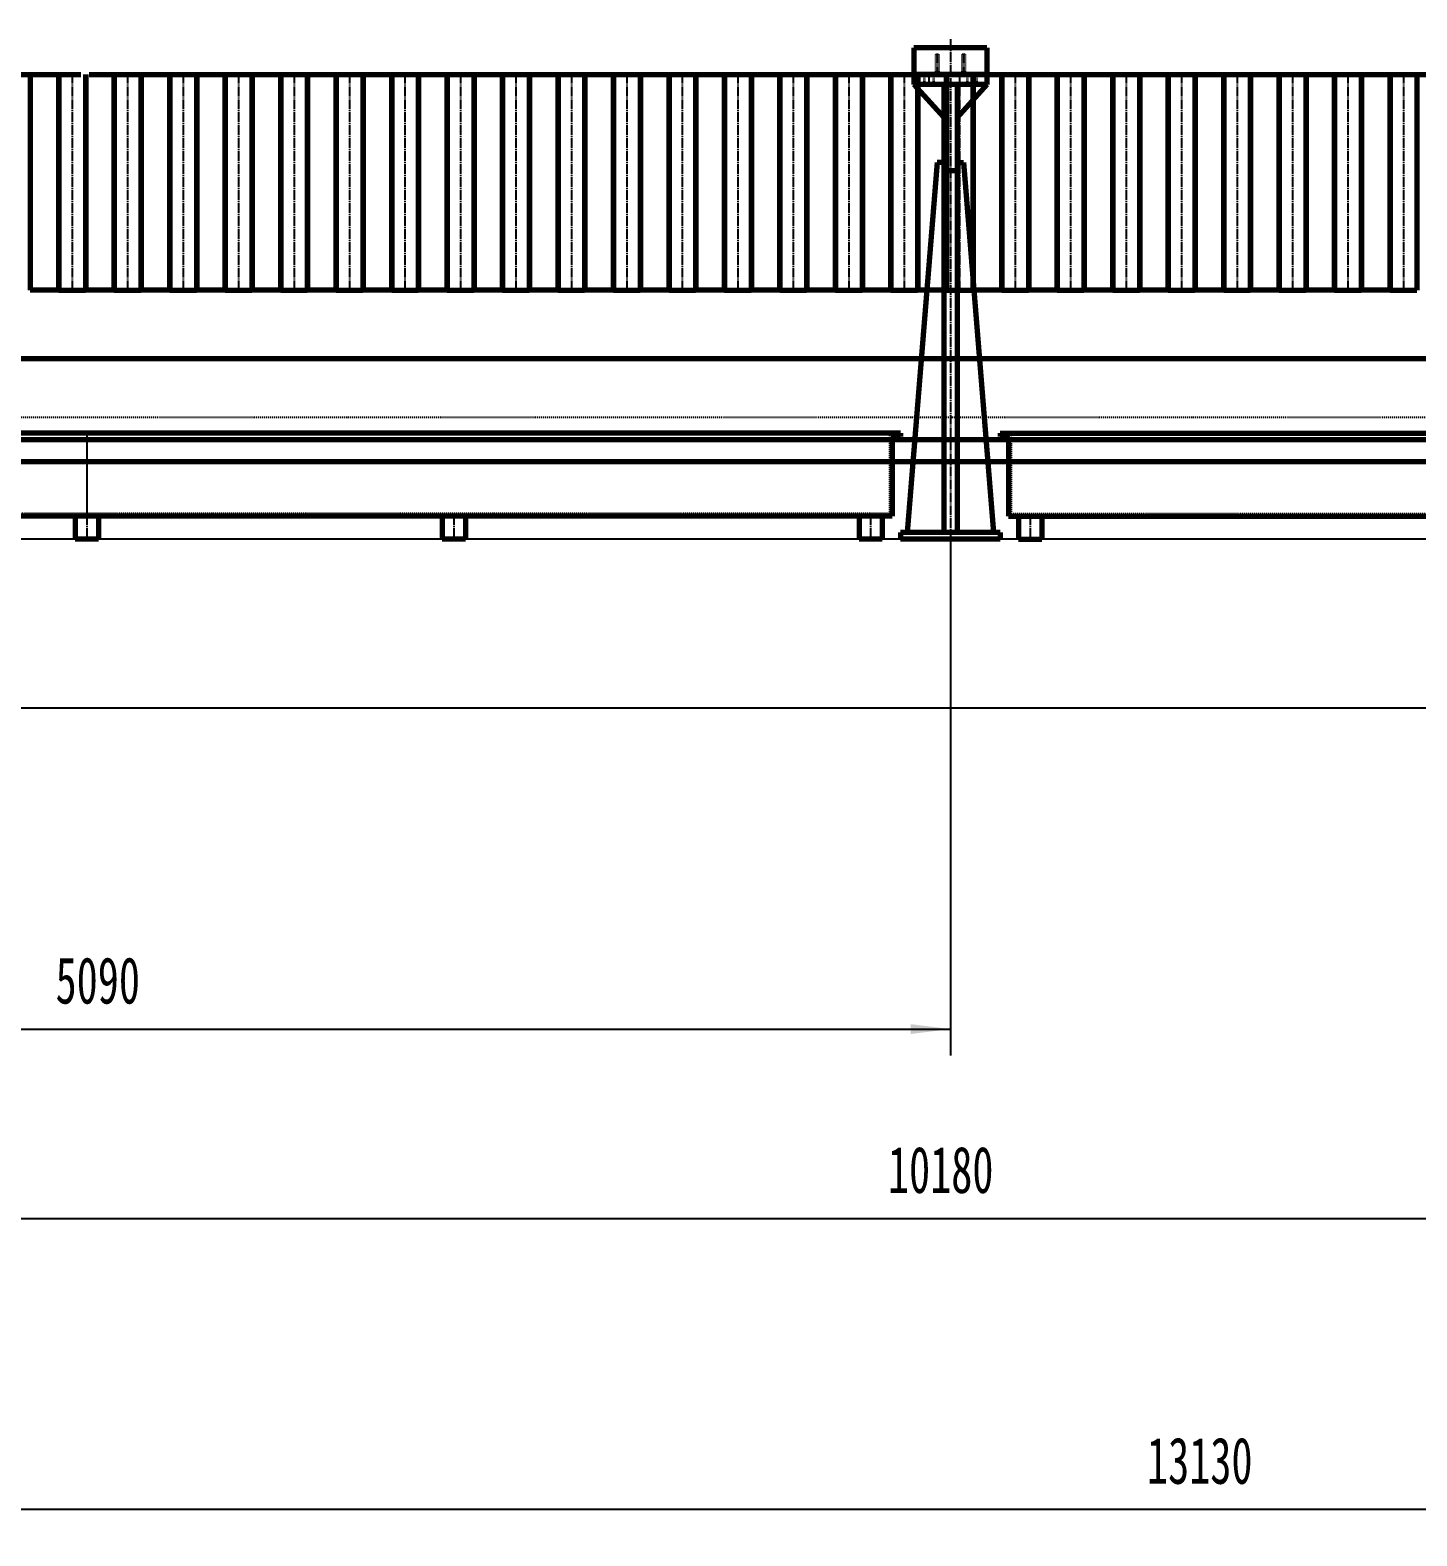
# Model space of a CAD drawing. Header units: millimetres. Extents: x -11880 to 11880, y -8400 to 8400.
# Drawn here: x -6253 to -2078, y -2025 to 2510 of the extents above; entities that cross this region are included whole.
import ezdxf

# ---------------------------------------------------------------- set-up
doc = ezdxf.new("R2010")
doc.units = ezdxf.units.MM
for name, pattern in [('EB_DASH', [6, 3, -3]), ('EB_DASHDOT', [39, 30, -3, 3, -3]), ('EB_DASHDOTDOT', [45, 30, -3, 3, -3, 3, -3])]:
    doc.linetypes.add(name, pattern=pattern)
for name, color, linetype, lineweight in [('CAXA0', 7, 'Continuous', 70), ('CAXA1', 1, 'EB_DASHDOT', 25), ('CAXA2', 6, 'EB_DASH', 25), ('CAXA3', 7, 'Continuous', 25), ('CAXA4', 3, 'Continuous', 25)]:
    doc.layers.add(name, color=color, linetype=linetype, lineweight=lineweight)
doc.styles.add('标准', font='', dxfattribs={"width": 0.667})
doc.styles.get('标准').set_extended_font_data('FangSong_GB2312')
doc.dimstyles.new('标准', dxfattribs={"dimscale": 40, "dimtxt": 3.5, "dimasz": 3, "dimexe": 2, "dimexo": 0, "dimtad": 1, "dimdec": 1, "dimzin": 12, "dimdsep": 46, "dimtxsty": '标准', "dimcen": 0, "dimdle": 4, "dimaunit": 1, "dimazin": 2, "dimtfac": 1, "dimtdec": 3, "dimtmove": 0, "dimatfit": 3, "dimfxl": 0, "dimtolj": 1, "dimtzin": 0, "dimarcsym": 0})

# ---------------------------------------------------------------- blocks, each defined once
blk = doc.blocks.new('*D97')
at = {"layer": 'CAXA4', "linetype": 'Continuous', "lineweight": 25}
for points in [[(-8572.6, -1068.9), (-8452.6, -1083.9), (-8452.6, -1053.9)], [(1607.4, -1068.9), (1487.4, -1083.9), (1487.4, -1053.9)]]:
    blk.add_hatch(color=0, dxfattribs=at).paths.add_polyline_path(points, flags=0)
at = {"layer": 'CAXA4', "color": 0, "linetype": 'Continuous', "lineweight": 25}
for p, q in [((1607.4, 2073.6), (1607.4, -1148.9)), ((-8572.6, 696.7), (-8572.6, -1148.9)), ((-8572.6, -1068.9), (1607.4, -1068.9))]:
    blk.add_line(p, q, dxfattribs=at)
at = {"layer": 'CAXA4', "color": 0, "linetype": 'Continuous', "lineweight": 25, "insert": (-3670.5, -852.1), "char_height": 140, "attachment_point": 1, "style": '标准'}
blk.add_mtext('\\fFangSong_GB2312|b0|i0|p34;10180', dxfattribs=at)
blk = doc.blocks.new('*D107')
at = {"layer": 'CAXA4', "linetype": 'Continuous', "lineweight": 25}
for points in [[(-8572.6, -498.5), (-8452.6, -513.5), (-8452.6, -483.5)], [(-3482.6, -498.5), (-3602.6, -513.5), (-3602.6, -483.5)]]:
    blk.add_hatch(color=0, dxfattribs=at).paths.add_polyline_path(points, flags=0)
at = {"layer": 'CAXA4', "color": 0, "linetype": 'Continuous', "lineweight": 25}
for p, q in [((-3482.6, 996.7), (-3482.6, -578.5)), ((-8572.6, 696.7), (-8572.6, -578.5)), ((-8572.6, -498.5), (-3482.6, -498.5))]:
    blk.add_line(p, q, dxfattribs=at)
at = {"layer": 'CAXA4', "color": 0, "linetype": 'Continuous', "lineweight": 25, "insert": (-6176.5, -281.7), "char_height": 140, "attachment_point": 1, "style": '标准'}
blk.add_mtext('\\fFangSong_GB2312|b0|i0|p34;5090', dxfattribs=at)
blk = doc.blocks.new('*D147')
at = {"layer": 'CAXA4', "linetype": 'Continuous', "lineweight": 25}
for points in [[(-9267.6, -1944.8), (-9147.6, -1959.8), (-9147.6, -1929.8)], [(3862.4, -1944.8), (3742.4, -1959.8), (3742.4, -1929.8)]]:
    blk.add_hatch(color=0, dxfattribs=at).paths.add_polyline_path(points, flags=0)
at = {"layer": 'CAXA4', "color": 0, "linetype": 'Continuous', "lineweight": 25}
for p, q in [((-9267.6, 2336.7), (-9267.6, -2024.8)), ((3862.4, 1536.7), (3862.4, -2024.8)), ((-9267.6, -1944.8), (3862.4, -1944.8))]:
    blk.add_line(p, q, dxfattribs=at)
at = {"layer": 'CAXA4', "color": 0, "linetype": 'Continuous', "lineweight": 25, "insert": (-2890.5, -1728), "char_height": 140, "attachment_point": 1, "style": '标准'}
blk.add_mtext('\\fFangSong_GB2312|b0|i0|p34;13130', dxfattribs=at)
blk = doc.blocks.new('CAXBLOCK346', base_point=(-7795.7, 978.5))
at = {"layer": 'CAXA0'}
for p, q in [((-3632.6, 1296.7), (-8482.6, 1296.7)), ((-3657.6, 1276.7), (-3657.6, 1046.7)), ((-3632.6, 1286.7), (-3647.6, 1286.7)), ((-3632.6, 1296.7), (-3632.6, 1286.7)), ((-3657.6, 1046.7), (-8457.6, 1046.7)), ((-6117.6, 1046.7), (-6117.6, 976.7)), ((-6047.6, 1046.7), (-6047.6, 976.7)), ((-5012.6, 1046.7), (-5012.6, 976.7)), ((-4942.6, 1046.7), (-4942.6, 976.7)), ((-3757.6, 1046.7), (-3757.6, 976.7)), ((-3687.6, 1046.7), (-3687.6, 976.7)), ((-6047.6, 976.7), (-6117.6, 976.7)), ((-4942.6, 976.7), (-5012.6, 976.7)), ((-3687.6, 976.7), (-3757.6, 976.7))]:
    blk.add_line(p, q, dxfattribs=at)
blk.add_arc((-3647.6, 1276.7), 10, 90, 180, dxfattribs=at)
at = {"layer": 'CAXA1', "linetype": 'EB_DASHDOT', "lineweight": 25}
for p, q in [((-6082.6, 1289.7), (-6082.6, 1043.7)), ((-6082.6, 1279.7), (-6082.6, 1043.7)), ((-6082.6, 1049.7), (-6082.6, 973.7)), ((-4977.6, 1049.7), (-4977.6, 973.7)), ((-3722.6, 1049.7), (-3722.6, 973.7))]:
    blk.add_line(p, q, dxfattribs=at)
at = {"layer": 'CAXA2', "color": 6, "linetype": 'EB_DASH', "lineweight": 25}
for p, q in [((-3665.6, 1296.7), (-3665.6, 1046.7)), ((-3665.6, 1054.7), (-8457.6, 1054.7))]:
    blk.add_line(p, q, dxfattribs=at)
blk = doc.blocks.new('CAXBLOCK348', base_point=(-3304.6, 1773.1))
at = {"layer": 'CAXA0', "color": 7, "linetype": 'Continuous', "lineweight": 70}
for p, q in [((-3372.6, 2456.7), (-3592.6, 2456.7)), ((-3592.6, 2456.7), (-3592.6, 2346.7)), ((-3372.6, 2456.7), (-3372.6, 2346.7)), ((-3372.6, 2376.7), (-3592.6, 2376.7)), ((-3372.6, 2346.7), (-3592.6, 2346.7)), ((-3592.6, 2346.7), (-3502.6, 2246.7)), ((-3502.6, 2346.7), (-3502.6, 996.7)), ((-3372.6, 2346.7), (-3462.6, 2246.7)), ((-3462.6, 2346.7), (-3462.6, 996.7)), ((-3502.6, 2111.7), (-3522.6, 2111.7)), ((-3462.6, 2086.7), (-3502.6, 2086.7)), ((-3462.6, 2111.7), (-3442.6, 2111.7)), ((-3332.6, 996.7), (-3632.6, 996.7)), ((-3632.6, 996.7), (-3632.6, 976.7)), ((-3332.6, 976.7), (-3632.6, 976.7)), ((-3332.6, 996.7), (-3332.6, 976.7))]:
    blk.add_line(p, q, dxfattribs=at)
at = {"layer": 'CAXA0', "linetype": 'Continuous', "lineweight": 70}
for p, q in [((-3522.6, 2111.7), (-3612.6, 996.7)), ((-3442.6, 2111.7), (-3352.6, 996.7)), ((-3372.6, 976.7), (-3592.6, 976.7))]:
    blk.add_line(p, q, dxfattribs=at)
at = {"layer": 'CAXA1', "linetype": 'EB_DASHDOT', "lineweight": 25}
for p, q in [((-3482.6, 2483), (-3482.6, 996.7)), ((-3522.6, 2439.7), (-3522.6, 2373.7)), ((-3442.6, 2439.7), (-3442.6, 2373.7)), ((-3547.6, 2378.9), (-3547.6, 2346.7)), ((-3417.6, 2378.9), (-3417.6, 2346.7))]:
    blk.add_line(p, q, dxfattribs=at)
at = {"layer": 'CAXA2', "color": 6, "linetype": 'EB_DASH', "lineweight": 25}
for p, q in [((-3527.6, 2436.7), (-3527.6, 2376.7)), ((-3527.6, 2436.7), (-3517.6, 2436.7)), ((-3517.6, 2436.7), (-3517.6, 2376.7)), ((-3447.6, 2436.7), (-3447.6, 2376.7)), ((-3437.6, 2436.7), (-3447.6, 2436.7)), ((-3437.6, 2436.7), (-3437.6, 2376.7)), ((-3562.6, 2376.7), (-3562.6, 2346.7)), ((-3560.6, 2376.7), (-3560.6, 2346.7)), ((-3534.6, 2376.7), (-3534.6, 2346.7)), ((-3532.6, 2376.7), (-3532.6, 2346.7)), ((-3432.6, 2376.7), (-3432.6, 2346.7)), ((-3430.6, 2376.7), (-3430.6, 2346.7)), ((-3404.6, 2376.7), (-3404.6, 2346.7)), ((-3402.6, 2376.7), (-3402.6, 2346.7))]:
    blk.add_line(p, q, dxfattribs=at)
blk = doc.blocks.new('*D433')
at = {"layer": 'CAXA4', "linetype": 'Continuous', "lineweight": 25}
for points in [[(-9267.6, 4601.7), (-9147.6, 4616.7), (-9147.6, 4586.7)], [(2772.4, 4601.7), (2652.4, 4616.7), (2652.4, 4586.7)]]:
    blk.add_hatch(color=0, dxfattribs=at).paths.add_polyline_path(points, flags=0)
at = {"layer": 'CAXA4', "color": 0, "linetype": 'Continuous', "lineweight": 25}
for p, q in [((-9267.6, 2336.7), (-9267.6, 4681.7)), ((2772.4, 3326.7), (2772.4, 4681.7)), ((2772.4, 4601.7), (-9267.6, 4601.7))]:
    blk.add_line(p, q, dxfattribs=at)
at = {"layer": 'CAXA4', "color": 0, "linetype": 'Continuous', "lineweight": 25, "insert": (-3435.5, 4818.5), "char_height": 140, "attachment_point": 1, "style": '标准'}
blk.add_mtext('\\fFangSong_GB2312|b0|i0|p34;12040', dxfattribs=at)
blk = doc.blocks.new('CAXBLOCK395', base_point=(-2882.2, 1071.8))
at = {"layer": 'CAXA0'}
for p, q in [((-3332.6, 1296.7), (-3332.6, 1286.7)), ((-3332.6, 1296.7), (817.4, 1296.7)), ((-3332.6, 1286.7), (-3317.6, 1286.7)), ((-3307.6, 1276.7), (-3307.6, 1046.7)), ((-3307.6, 1046.7), (792.4, 1046.7)), ((-3277.6, 1046.7), (-3277.6, 976.7)), ((-3207.6, 1046.7), (-3207.6, 976.7)), ((-3277.6, 976.7), (-3207.6, 976.7))]:
    blk.add_line(p, q, dxfattribs=at)
blk.add_arc((-3317.6, 1276.7), 10, 0, 90, dxfattribs=at)
at = {"layer": 'CAXA1', "linetype": 'EB_DASHDOT', "lineweight": 25}
blk.add_line((-3242.6, 1049.7), (-3242.6, 973.7), dxfattribs=at)
at = {"layer": 'CAXA2', "color": 6, "linetype": 'EB_DASH', "lineweight": 25}
for p, q in [((-3299.6, 1296.7), (-3299.6, 1046.7)), ((-3299.6, 1054.7), (784.4, 1054.7))]:
    blk.add_line(p, q, dxfattribs=at)

msp = doc.modelspace()

# ---------------------------------------------------------------- linework, layer by layer
at = {"layer": 'CAXA0'}
for p, q in [((-9267.62, 2376.67), (-6100.72, 2376.67)), ((-6166.62, 2376.67), (-6166.62, 1726.67)), ((-6075.72, 2376.67), (708.38, 2376.67)), ((-5999.62, 2376.67), (-5999.62, 1726.67)), ((-5832.62, 2376.67), (-5832.62, 1726.67)), ((-5665.62, 2376.67), (-5665.62, 1726.67)), ((-5498.62, 2376.67), (-5498.62, 1726.67)), ((-5331.62, 2376.67), (-5331.62, 1726.67)), ((-5164.62, 2376.67), (-5164.62, 1726.67)), ((-4997.62, 2376.67), (-4997.62, 1726.67)), ((-4830.62, 2376.67), (-4830.62, 1726.67)), ((-4663.62, 2376.67), (-4663.62, 1726.67)), ((-4496.62, 2376.67), (-4496.62, 1726.67)), ((-4329.62, 2376.67), (-4329.62, 1726.67)), ((-4162.62, 2376.67), (-4162.62, 1726.67)), ((-3995.62, 2376.67), (-3995.62, 1726.67)), ((-3828.62, 2376.67), (-3828.62, 1726.67)), ((-3661.62, 2376.67), (-3661.62, 1726.67)), ((-3494.62, 2376.67), (-3494.62, 1726.67)), ((-3327.62, 2376.67), (-3327.62, 1726.67)), ((-3160.62, 2376.67), (-3160.62, 1726.67)), ((-2993.62, 2376.67), (-2993.62, 1726.67)), ((-2826.62, 2376.67), (-2826.62, 1726.67)), ((-2659.62, 2376.67), (-2659.62, 1726.67)), ((-2492.62, 2376.67), (-2492.62, 1726.67)), ((-2325.62, 2376.67), (-2325.62, 1726.67)), ((-2158.62, 2376.67), (-2158.62, 1726.67)), ((-8362.62, 1521.25), (658.88, 1521.25)), ((-8362.62, 1276.85), (658.88, 1276.85)), ((658.88, 1210.17), (-8394.12, 1210.17))]:
    msp.add_line(p, q, dxfattribs=at)
at = {"layer": 'CAXA0', "linetype": 'Continuous', "lineweight": 70}
for p, q in [((-6252.62, 2376.67), (-6252.62, 1726.67)), ((-6167.62, 2376.67), (-6167.62, 1726.67)), ((-6166.62, 2376.67), (-6166.62, 1726.67)), ((-6086.62, 2376.67), (-6086.62, 1726.67)), ((-6085.62, 2376.67), (-6085.62, 1726.67)), ((-6000.62, 2376.67), (-6000.62, 1726.67)), ((-5999.62, 2376.67), (-5999.62, 1726.67)), ((-5919.62, 2376.67), (-5919.62, 1726.67)), ((-5918.62, 2376.67), (-5918.62, 1726.67)), ((-5833.62, 2376.67), (-5833.62, 1726.67)), ((-5832.62, 2376.67), (-5832.62, 1726.67)), ((-5752.62, 2376.67), (-5752.62, 1726.67)), ((-5751.62, 2376.67), (-5751.62, 1726.67)), ((-5666.62, 2376.67), (-5666.62, 1726.67)), ((-5665.62, 2376.67), (-5665.62, 1726.67)), ((-5585.62, 2376.67), (-5585.62, 1726.67)), ((-5584.62, 2376.67), (-5584.62, 1726.67)), ((-5499.62, 2376.67), (-5499.62, 1726.67)), ((-5498.62, 2376.67), (-5498.62, 1726.67)), ((-5418.62, 2376.67), (-5418.62, 1726.67)), ((-5417.62, 2376.67), (-5417.62, 1726.67)), ((-5332.62, 2376.67), (-5332.62, 1726.67)), ((-5331.62, 2376.67), (-5331.62, 1726.67)), ((-5251.62, 2376.67), (-5251.62, 1726.67)), ((-5250.62, 2376.67), (-5250.62, 1726.67)), ((-5165.62, 2376.67), (-5165.62, 1726.67)), ((-5164.62, 2376.67), (-5164.62, 1726.67)), ((-5084.62, 2376.67), (-5084.62, 1726.67)), ((-5083.62, 2376.67), (-5083.62, 1726.67)), ((-4998.62, 2376.67), (-4998.62, 1726.67)), ((-4997.62, 2376.67), (-4997.62, 1726.67)), ((-4917.62, 2376.67), (-4917.62, 1726.67)), ((-4916.62, 2376.67), (-4916.62, 1726.67)), ((-4831.62, 2376.67), (-4831.62, 1726.67)), ((-4830.62, 2376.67), (-4830.62, 1726.67)), ((-4750.62, 2376.67), (-4750.62, 1726.67)), ((-4749.62, 2376.67), (-4749.62, 1726.67)), ((-4664.62, 2376.67), (-4664.62, 1726.67)), ((-4663.62, 2376.67), (-4663.62, 1726.67)), ((-4583.62, 2376.67), (-4583.62, 1726.67)), ((-4582.62, 2376.67), (-4582.62, 1726.67)), ((-4497.62, 2376.67), (-4497.62, 1726.67)), ((-4496.62, 2376.67), (-4496.62, 1726.67)), ((-4416.62, 2376.67), (-4416.62, 1726.67)), ((-4415.62, 2376.67), (-4415.62, 1726.67)), ((-4330.62, 2376.67), (-4330.62, 1726.67)), ((-4329.62, 2376.67), (-4329.62, 1726.67)), ((-4249.62, 2376.67), (-4249.62, 1726.67)), ((-4248.62, 2376.67), (-4248.62, 1726.67)), ((-4163.62, 2376.67), (-4163.62, 1726.67)), ((-4162.62, 2376.67), (-4162.62, 1726.67)), ((-4082.62, 2376.67), (-4082.62, 1726.67)), ((-4081.62, 2376.67), (-4081.62, 1726.67)), ((-3996.62, 2376.67), (-3996.62, 1726.67)), ((-3995.62, 2376.67), (-3995.62, 1726.67)), ((-3915.62, 2376.67), (-3915.62, 1726.67)), ((-3914.62, 2376.67), (-3914.62, 1726.67)), ((-3829.62, 2376.67), (-3829.62, 1726.67)), ((-3828.62, 2376.67), (-3828.62, 1726.67)), ((-3748.62, 2376.67), (-3748.62, 1726.67)), ((-3747.62, 2376.67), (-3747.62, 1726.67)), ((-3662.62, 2376.67), (-3662.62, 1726.67)), ((-3661.62, 2376.67), (-3661.62, 1726.67)), ((-3581.62, 2376.67), (-3581.62, 1726.67)), ((-3580.62, 2376.67), (-3580.62, 1726.67)), ((-3495.62, 2376.67), (-3495.62, 1726.67)), ((-3494.62, 2376.67), (-3494.62, 1726.67)), ((-3414.62, 2376.67), (-3414.62, 1726.67)), ((-3413.62, 2376.67), (-3413.62, 1726.67)), ((-3328.62, 2376.67), (-3328.62, 1726.67)), ((-3327.62, 2376.67), (-3327.62, 1726.67)), ((-3247.62, 2376.67), (-3247.62, 1726.67)), ((-3246.62, 2376.67), (-3246.62, 1726.67)), ((-3161.62, 2376.67), (-3161.62, 1726.67)), ((-3160.62, 2376.67), (-3160.62, 1726.67)), ((-3080.62, 2376.67), (-3080.62, 1726.67)), ((-3079.62, 2376.67), (-3079.62, 1726.67)), ((-2994.62, 2376.67), (-2994.62, 1726.67)), ((-2993.62, 2376.67), (-2993.62, 1726.67)), ((-2913.62, 2376.67), (-2913.62, 1726.67)), ((-2912.62, 2376.67), (-2912.62, 1726.67)), ((-2827.62, 2376.67), (-2827.62, 1726.67)), ((-2826.62, 2376.67), (-2826.62, 1726.67)), ((-2746.62, 2376.67), (-2746.62, 1726.67)), ((-2745.62, 2376.67), (-2745.62, 1726.67)), ((-2660.62, 2376.67), (-2660.62, 1726.67)), ((-2659.62, 2376.67), (-2659.62, 1726.67)), ((-2579.62, 2376.67), (-2579.62, 1726.67)), ((-2578.62, 2376.67), (-2578.62, 1726.67)), ((-2493.62, 2376.67), (-2493.62, 1726.67)), ((-2492.62, 2376.67), (-2492.62, 1726.67)), ((-2412.62, 2376.67), (-2412.62, 1726.67)), ((-2411.62, 2376.67), (-2411.62, 1726.67)), ((-2326.62, 2376.67), (-2326.62, 1726.67)), ((-2325.62, 2376.67), (-2325.62, 1726.67)), ((-2245.62, 2376.67), (-2245.62, 1726.67)), ((-2244.62, 2376.67), (-2244.62, 1726.67)), ((-2159.62, 2376.67), (-2159.62, 1726.67)), ((-2158.62, 2376.67), (-2158.62, 1726.67)), ((-2078.62, 2376.67), (-2078.62, 1726.67)), ((-6167.62, 1726.67), (-6252.62, 1726.67)), ((-6166.62, 1726.67), (-6086.62, 1726.67)), ((-6000.62, 1726.67), (-6085.62, 1726.67)), ((-5999.62, 1726.67), (-5919.62, 1726.67)), ((-5833.62, 1726.67), (-5918.62, 1726.67)), ((-5832.62, 1726.67), (-5752.62, 1726.67)), ((-5666.62, 1726.67), (-5751.62, 1726.67)), ((-5665.62, 1726.67), (-5585.62, 1726.67)), ((-5499.62, 1726.67), (-5584.62, 1726.67)), ((-5498.62, 1726.67), (-5418.62, 1726.67)), ((-5332.62, 1726.67), (-5417.62, 1726.67)), ((-5331.62, 1726.67), (-5251.62, 1726.67)), ((-5165.62, 1726.67), (-5250.62, 1726.67)), ((-5164.62, 1726.67), (-5084.62, 1726.67)), ((-4998.62, 1726.67), (-5083.62, 1726.67)), ((-4997.62, 1726.67), (-4917.62, 1726.67)), ((-4831.62, 1726.67), (-4916.62, 1726.67)), ((-4830.62, 1726.67), (-4750.62, 1726.67)), ((-4664.62, 1726.67), (-4749.62, 1726.67)), ((-4663.62, 1726.67), (-4583.62, 1726.67)), ((-4497.62, 1726.67), (-4582.62, 1726.67)), ((-4496.62, 1726.67), (-4416.62, 1726.67)), ((-4330.62, 1726.67), (-4415.62, 1726.67)), ((-4329.62, 1726.67), (-4249.62, 1726.67)), ((-4163.62, 1726.67), (-4248.62, 1726.67)), ((-4162.62, 1726.67), (-4082.62, 1726.67)), ((-3996.62, 1726.67), (-4081.62, 1726.67)), ((-3995.62, 1726.67), (-3915.62, 1726.67)), ((-3829.62, 1726.67), (-3914.62, 1726.67)), ((-3828.62, 1726.67), (-3748.62, 1726.67)), ((-3662.62, 1726.67), (-3747.62, 1726.67)), ((-3661.62, 1726.67), (-3581.62, 1726.67)), ((-3495.62, 1726.67), (-3580.62, 1726.67)), ((-3494.62, 1726.67), (-3414.62, 1726.67)), ((-3328.62, 1726.67), (-3413.62, 1726.67)), ((-3327.62, 1726.67), (-3247.62, 1726.67)), ((-3161.62, 1726.67), (-3246.62, 1726.67)), ((-3160.62, 1726.67), (-3080.62, 1726.67)), ((-2994.62, 1726.67), (-3079.62, 1726.67)), ((-2993.62, 1726.67), (-2913.62, 1726.67)), ((-2827.62, 1726.67), (-2912.62, 1726.67)), ((-2826.62, 1726.67), (-2746.62, 1726.67)), ((-2660.62, 1726.67), (-2745.62, 1726.67)), ((-2659.62, 1726.67), (-2579.62, 1726.67)), ((-2493.62, 1726.67), (-2578.62, 1726.67)), ((-2492.62, 1726.67), (-2412.62, 1726.67)), ((-2326.62, 1726.67), (-2411.62, 1726.67)), ((-2325.62, 1726.67), (-2245.62, 1726.67)), ((-2159.62, 1726.67), (-2244.62, 1726.67)), ((-2158.62, 1726.67), (-2078.62, 1726.67))]:
    msp.add_line(p, q, dxfattribs=at)
at = {"layer": 'CAXA1', "linetype": 'EB_DASHDOT', "lineweight": 25}
for p, q in [((-6126.62, 2379.67), (-6126.62, 1723.67)), ((-5959.62, 2379.67), (-5959.62, 1723.67)), ((-5792.62, 2379.67), (-5792.62, 1723.67)), ((-5625.62, 2379.67), (-5625.62, 1723.67)), ((-5458.62, 2379.67), (-5458.62, 1723.67)), ((-5291.62, 2379.67), (-5291.62, 1723.67)), ((-5124.62, 2379.67), (-5124.62, 1723.67)), ((-4957.62, 2379.67), (-4957.62, 1723.67)), ((-4790.62, 2379.67), (-4790.62, 1723.67)), ((-4623.62, 2379.67), (-4623.62, 1723.67)), ((-4456.62, 2379.67), (-4456.62, 1723.67)), ((-4289.62, 2379.67), (-4289.62, 1723.67)), ((-4122.62, 2379.67), (-4122.62, 1723.67)), ((-3955.62, 2379.67), (-3955.62, 1723.67)), ((-3788.62, 2379.67), (-3788.62, 1723.67)), ((-3621.62, 2379.67), (-3621.62, 1723.67)), ((-3454.62, 2379.67), (-3454.62, 1723.67)), ((-3287.62, 2379.67), (-3287.62, 1723.67)), ((-3120.62, 2379.67), (-3120.62, 1723.67)), ((-2953.62, 2379.67), (-2953.62, 1723.67)), ((-2786.62, 2379.67), (-2786.62, 1723.67)), ((-2619.62, 2379.67), (-2619.62, 1723.67)), ((-2452.62, 2379.67), (-2452.62, 1723.67)), ((-2285.62, 2379.67), (-2285.62, 1723.67)), ((-2118.62, 2379.67), (-2118.62, 1723.67))]:
    msp.add_line(p, q, dxfattribs=at)
at = {"layer": 'CAXA2', "linetype": 'EB_DASH', "lineweight": 25}
msp.add_line((658.88, 1343.17), (-8362.62, 1343.17), dxfattribs=at)
at = {"layer": 'CAXA3', "color": 5, "linetype": 'EB_DASHDOTDOT', "lineweight": 25}
msp.add_line((4118.65, 976.67), (-10726.35, 976.67), dxfattribs=at)
at = {"layer": 'CAXA3', "color": 2}
for p, q in [((-6100.72, 976.67), (-8372.62, 976.67)), ((-796.62, 976.67), (-6100.72, 976.67)), ((-6100.72, 468.47), (-8372.62, 468.47)), ((-796.62, 468.47), (-6100.72, 468.47))]:
    msp.add_line(p, q, dxfattribs=at)

# ---------------------------------------------------------------- block references
at = {"layer": 'CAXA0', "linetype": 'Continuous', "lineweight": 70}
for name, p in [('CAXBLOCK348', (-3304.6, 1773.05)), ('CAXBLOCK346', (-7795.66, 978.5)), ('CAXBLOCK395', (-2882.23, 1071.77))]:
    msp.add_blockref(name, p, dxfattribs=at)

# ---------------------------------------------------------------- dimensions: what is measured, and where the dimension line sits
at = {"layer": 'CAXA4', "linetype": 'Continuous', "lineweight": 70}
for base, p1, p2, text, picture, middle in [((-3247.62, 4601.67), (2772.38, 3326.67), (-9267.62, 2336.67), '\\fFangSong_GB2312;12040', '*D433', (-3247.62, 4722.57)), ((-2702.59, -1944.84), (-9267.62, 2336.67), (3862.43, 1536.67), '\\fFangSong_GB2312;13130', '*D147', (-2702.59, -1823.94)), ((-3482.62, -1068.89), (-8572.62, 696.67), (1607.38, 2073.63), '\\fFangSong_GB2312;10180', '*D97', (-3482.62, -947.99)), ((-6027.62, -498.54), (-8572.62, 696.67), (-3482.62, 996.67), '\\fFangSong_GB2312;5090', '*D107', (-6027.62, -377.64))]:
    dim = msp.add_linear_dim(base=base, p1=p1, p2=p2, text=text, dimstyle='标准', dxfattribs=at)
    dim.commit()
    dim.dimension.update_dxf_attribs({"geometry": picture, "text_midpoint": middle})

doc.saveas('drawing.dxf')
